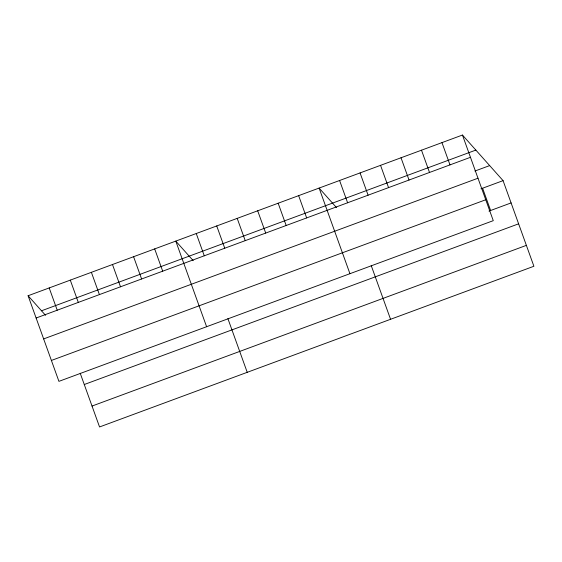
<?xml version="1.0" encoding="UTF-8"?>
<svg xmlns="http://www.w3.org/2000/svg" width="562" height="562" viewBox="0 0 562 562"><rect width="100%" height="100%" fill="white"/><g stroke="black" fill="none" stroke-linecap="round" stroke-linejoin="round"><path stroke-width="0.84" d="M462.449 135.042L493.274 220.662L58.926 381.359L28.1 295.738L462.449 135.042L503.074 180.641L533.9 266.262L99.551 426.958L80.218 373.259M41.504 310.786L475.852 150.089M36.123 318.015L470.464 157.311M474.925 171.045L489.671 165.593M43.646 338.914L477.995 178.217M480.96 188.825L503.074 180.641M51.402 360.453L485.751 199.756M488.982 211.101L511.097 202.917M84.272 384.52L518.621 223.824M92.028 406.059L526.376 245.362M336.547 207.638L319.111 188.066L349.936 273.694M193.216 260.67L175.78 241.098L206.605 326.719M28.1 295.738L45.536 315.31M482.596 188.221L490.619 210.49M441.971 142.615L449.993 164.891M421.493 150.187L429.516 172.464M401.022 157.767L409.038 180.044M380.544 165.34L388.56 187.617M360.066 172.92L368.089 195.19M371.229 265.594L390.562 319.293M339.589 180.493L347.611 202.77M298.64 195.646L306.655 217.923M278.162 203.219L286.177 225.495M257.684 210.799L265.707 233.068M237.206 218.372L245.229 240.648M216.728 225.945L224.751 248.221M227.898 318.626L247.231 372.325M196.257 233.525L204.273 255.801M154.683 248.903L162.699 271.179M133.587 256.708L141.603 278.984M112.484 264.512L120.507 286.789M91.388 272.324L99.411 294.593M70.292 280.129L78.315 302.398M49.196 287.934L57.219 310.203"/></g></svg>
